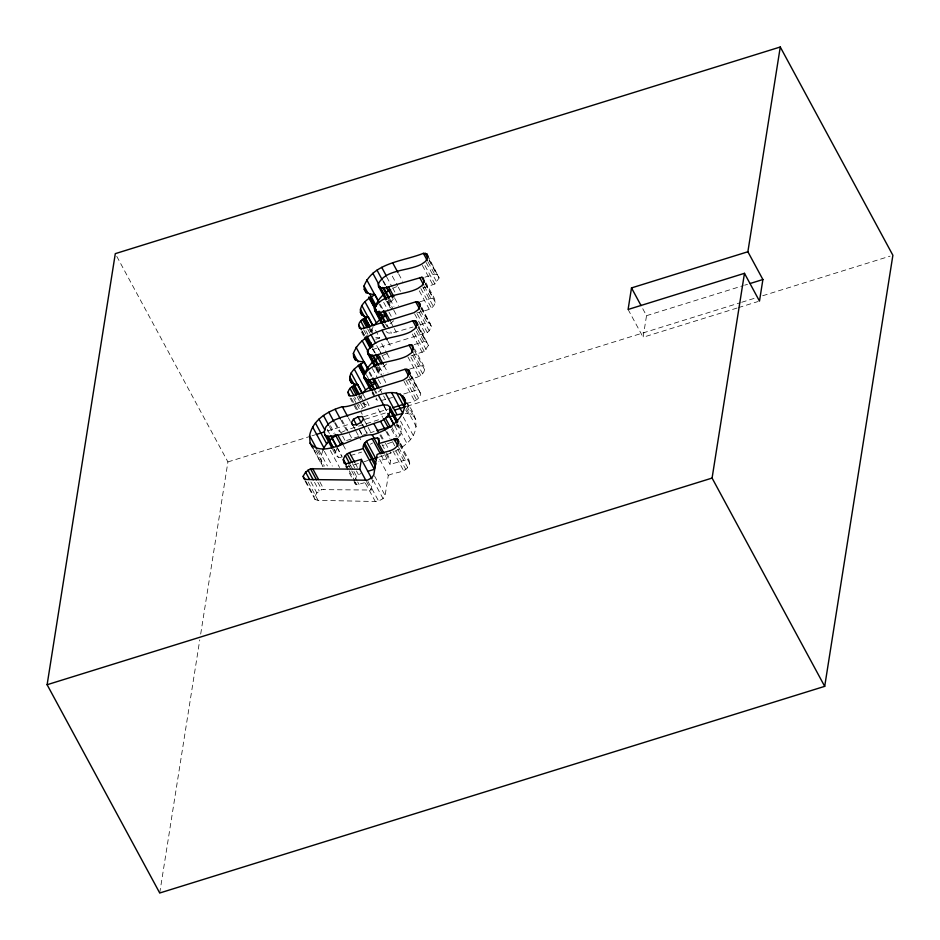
<?xml version="1.0" encoding="UTF-8"?>
<svg xmlns="http://www.w3.org/2000/svg" width="940" height="940" viewBox="0 0 940 940"><rect width="100%" height="100%" fill="white"/><g stroke="black" fill="none" stroke-linecap="round" stroke-linejoin="round"><path stroke-width="0.7" stroke-dasharray="4.7 3.53" d="M159.73 893L199.774 639.858M200.69 634.065L227.915 461.928L115.303 253.647M379.678 459.413L388.291 475.346L385.106 495.486L383.073 498.635L378.573 501.032L375.295 501.49L318.096 500.35L315.076 499.551L314.418 497.096L316.862 492.948L321.762 489.634L371.077 490.034L372.628 480.211M388.291 475.346C395.423 471.904 407.396 473.055 409.746 463.49L408.935 460.071L407.443 459.39L390.018 464.43L390.64 460.483L388.631 458.838L383.426 459.46L378.844 461.575M737.054 308.05L643.113 337.248L646.52 315.687L641.75 306.851M313.114 448.262L323.055 466.639L321.351 463.984L320.846 456.476L323.031 450.307M379.361 456.969C389.195 454.02 399.195 450.378 406.903 443.339C420.732 430.943 417.125 415.95 406.515 402.132M341.232 457.404L338.294 457.275L335.933 455.418L335.615 451.882L337.154 447.734M398.384 437.312C402.673 433.54 402.05 427.042 398.56 422.93M372.581 327.555L371.676 332.173M360.984 397.385L361.923 394.964M391.815 308.661L389.783 307.251L389.383 304.983L390.582 302.151L393.308 299.214M375.8 368.527L379.114 374.661L378.726 372.393L379.924 369.561L386.634 363.945M354.58 480.634L356.554 476.345L360.76 473.525M416.62 313.126C423.094 310.376 433.363 310.788 435.255 302.222L434.574 298.767L425.961 282.834M407.361 380.101C413.529 377.727 422.894 377.68 424.598 369.632L423.905 366.177L414.634 349.022M372.193 349.645L427.277 332.513L429.192 330.81L431.413 326.486L421.731 307.262M406.327 403.483C412.002 401.944 419.17 400.652 420.756 393.895L411.062 374.672M423.164 288.016L434.879 283.998L439.098 277.958L428.734 257.513M411.109 355.861L424.21 351.407L428.429 345.368L418.735 326.145M363.11 394.377L369.068 405.41L363.028 407.619L361.207 409.17L358.563 404.271M393.625 320.752L386.88 326.45L385.553 323.995M381.981 388.843L376.223 393.86L374.896 391.404M370.313 444.256L372.593 443.022M341.338 432.435L345.121 430.685M392.967 288.169L396.633 286.676M387.186 353.593L382.31 355.579L377.011 345.779M346.613 440.496L374.132 431.531M391.851 442.188L382.474 445.619M424.88 277.194L434.644 274.151L438.017 274.668M420.168 301.716L430.943 298.38L434.574 298.767M386.046 331.55L388.044 332.936L391.498 333.242L413.024 327.014M419.992 324.84L426.971 322.679L430.344 323.184M375.847 339.199L379.725 338.001L373.768 326.967M414.223 344.604L423.987 341.561L427.348 342.078M409.511 369.126L420.274 365.789L423.905 366.177M646.52 315.687L743.27 285.631M744.668 285.196L747.476 284.327M380.841 400.652L392.591 397.456M403.754 393.989L416.314 390.088L419.675 390.594M363.58 416.772L388.396 409.053M227.915 461.928L310.517 436.266M311.916 435.831L314.712 434.962M327.308 431.037L349.715 424.081M365.108 419.299L386.105 412.766M407.114 406.245L740.297 302.704M741.695 302.269L755.69 297.921M762.693 295.748L890.086 256.15M738.452 307.615L758.087 301.517M378.632 419.757L346.378 430.097L341.079 420.298M350.514 455.559L361.63 452.105M358.516 463.444L345.015 467.532M364.074 461.716L368.245 460.424M354.004 481.621L355.332 484.065L356.812 484.746L364.473 482.749M405.305 413.541C409.523 413.283 414.047 415.245 415.786 419.287M394.459 425.738L398.854 425.949L401.204 427.829M375.741 337.284L379.725 338.001M362.405 403.131L365.084 404.694L369.068 405.41M628.096 309.471L643.113 337.248M429.157 259.581L439.098 277.958M429.169 260.509L436.466 273.987M428.017 261.908L434.644 274.151M426.22 262.613L436.818 282.223M424.939 265.609L434.879 283.998M422.33 265.386L432.929 284.985M425.197 283.363L433.14 298.074M425.315 283.845L435.255 302.222M424.316 286.124L430.943 298.38M422.706 286.782L433.305 306.381M420.873 288.51L431.472 308.12M419.287 290.824L429.228 309.201M421.484 308.109L431.413 326.486M420.838 307.803L428.781 322.502M420.345 310.423L426.971 322.679M398.654 273.892L402.626 281.248M419.264 312.433L429.192 330.81M417.337 314.136L427.277 332.513M414.657 313.901L425.256 333.512M392.309 276.149L397.608 285.948M398.266 287.17L400.922 292.07M418.488 326.991L428.429 345.368M418.512 327.919L425.797 341.396M417.36 329.317L423.987 341.561M386.693 276.936L391.992 286.735M392.65 287.969L395.963 294.091M416.22 331.256L426.161 349.633M414.281 333.019L424.21 351.407M394.694 298.192L398.666 305.547M412.331 334.017L422.272 352.394M383.379 280.837L386.023 285.737M382.968 281.142L385.612 286.054M389.994 299.179L393.966 306.534M389.266 299.707L390.582 302.151M387.809 299.179L393.108 308.978M393.766 310.212L397.079 316.334M387.844 301.305L391.157 307.427M414.528 350.773L424.598 369.632M387.397 301.305L389.383 304.983M386.469 301.117L389.783 307.251M413.647 353.534L420.274 365.789M412.707 355.414L422.647 373.791M383.696 302.374L388.326 310.952M388.995 312.186L391.639 317.086M410.874 357.153L420.815 375.53M390.981 322.408L393.637 327.32M394.295 328.542L396.281 332.22M380.289 304.431L382.933 309.331M407.96 357.012L418.559 376.611M379.067 303.855L381.711 308.755M386.869 324.664L391.498 333.242M383.403 324.359L386.716 330.492M410.157 374.296L420.756 393.895M383.015 324.382L385.001 328.06M410.169 375.213L418.124 389.912M382.075 324.194L384.061 327.872M409.018 376.611L416.314 390.088M387.997 341.302L391.31 347.424M408.595 379.842L418.535 398.219M406.021 380.312L416.62 399.923M404 381.311L414.599 400.922M381.64 343.558L386.281 352.136M386.939 353.358L390.253 359.48M371.112 328.718L372.44 331.162M370.548 329.399L373.862 335.533M369.761 329.588L371.089 332.043M369.714 329.599L371.041 332.055M376.693 345.568L381.335 354.145M381.993 355.379L384.636 360.279M367.728 329.176L370.372 334.076M406.809 403.131L414.094 416.608M365.907 330.727L367.893 334.405M406.797 406.092L411.438 414.669M384.025 365.601L387.997 372.957M363.639 329.764L366.283 334.663M406.35 408.43L416.291 426.807M373.38 349.469L375.365 353.146M405.739 409.911L407.725 413.588M372.299 348.552L374.954 353.464M362.253 331.268L364.908 336.168M361.959 330.892L364.603 335.803M361.442 331.902L364.086 336.814M379.325 366.588L383.309 373.944M378.597 367.117L379.924 369.561M377.14 366.588L383.109 377.622M383.767 378.844L385.753 382.521M376.517 367.493L380.5 374.837M403.295 417.055L413.236 435.431M376.071 367.493L378.726 372.393M372.369 368.562L377.669 378.362M378.327 379.596L381.64 385.717M400.534 421.096L410.474 439.474M379.654 388.596L382.968 394.73M383.626 395.952L385.623 399.629M369.62 371.84L372.275 376.74M397.549 424.046L401.521 431.401M369.068 372.487L371.711 377.387M396.304 423.74L406.903 443.339M384.448 406.503L387.762 412.625M394.694 425.703L399.994 435.514M375.542 390.852L376.87 393.296M383.861 406.139L387.174 412.261M366.412 374.825L368.398 378.503M372.745 391.769L375.389 396.68M376.047 397.902L377.375 400.346L375.377 398.96L372.064 392.826M391.851 427.336L397.15 437.135M400.464 443.257L402.449 446.935M372.346 391.804L373.673 394.248M400.322 444.138L408.935 460.071M391.463 429.298L395.446 436.654M399.488 444.69L409.746 463.49M378.091 408.829L382.733 417.407M398.678 447.428L405.305 459.684M397.785 449.367L407.725 467.744M387.139 431.812L391.78 440.39M392.438 441.612L395.094 446.524M385.894 431.166L389.865 438.51M395.904 451.118L405.845 469.495M392.979 450.988L403.577 470.588M360.443 396.128L363.099 401.028M363.757 402.25L365.084 404.694M380.829 434.727L384.801 442.082M385.471 443.304L390.77 453.103M359.221 395.587L360.549 398.043M363.193 402.943L365.178 406.609M379.948 434.962L383.262 441.083M358.387 395.787L360.42 399.453M357.059 396.586L359.714 401.486M360.373 402.72L363.028 407.619M382.039 444.549L386.27 452.046M386.669 453.127L390.64 460.483M385.976 453.938L388.631 458.838M354.58 396.915L355.907 399.371M384.719 454.631L390.018 464.43M353.64 398.396L356.284 403.295M356.953 404.517L362.253 414.317M364.791 421.273L367.528 426.325M368.104 427.395L371.512 433.681M351.29 398.302L358.88 412.155M380.771 454.561L383.426 459.46M350.115 398.09L353.428 404.224M354.086 405.446L358.07 412.789M362.664 424.645L367.293 433.223M361.971 424.198L363.956 427.876M364.626 429.098L367.27 433.998M359.409 429.556L362.723 435.678M359.456 430.273L362.77 436.395M353.252 426.173L355.402 429.909M355.896 431.084L360.702 439.709M348.329 417.724L350.315 421.402M374.508 475.887L385.106 495.486M341.96 420.062L348.587 432.318M349.245 433.54L351.901 438.44M373.133 480.258L383.073 498.635M367.963 481.433L378.573 501.032M335.357 422.636L341.984 434.891M342.642 436.113L345.297 441.013M366.436 481.456L371.077 490.034M334.769 423.212L339.411 431.789M355.461 463.726L357.447 467.392M365.355 483.113L375.295 501.49M343.159 444.961L346.472 451.082M352.453 463.608L355.755 469.73M356.424 470.952L358.41 474.63M330.445 425.738L334.417 433.093M350.596 465.324L353.24 470.223M353.898 471.445L356.554 476.345M329.388 426.478L333.371 433.834M348.435 464.83L351.078 469.73M351.748 470.964L357.047 480.763M357.705 481.985L359.033 484.441M337.389 447.663L342.031 456.241M327.214 429.357L329.87 434.257M336.802 447.299L342.101 457.099M345.967 464.701L348.857 470.047M349.281 470.822L354.827 481.069M355.485 482.302L356.812 484.746M345.391 465.688L353.346 480.399M334.288 449.438L335.615 451.882M333.665 448.697L338.294 457.275M332.631 449.285L335.933 455.418M330.328 450.424L339.599 467.579M324.335 451.329L332.278 466.04M318.813 450.037L327.426 465.958M317.532 450.342L320.846 456.476M315.77 450.19L324.382 466.123M314.066 450.507L321.351 463.984M319.917 482.02L323.901 489.364M317.791 482.279L321.762 489.634M314.536 482.302L319.177 490.88M310.905 481.926L316.862 492.948M308.156 481.973L318.096 500.35M305.805 481.174L314.418 497.096M305.147 481.174L315.076 499.551M354.838 481.774L355.332 484.065"/><path stroke-width="1.41" d="M47.118 684.72L115.303 253.647L780.27 47L892.883 255.28L824.697 686.353L159.73 893L47.118 684.72L712.085 478.072L744.468 273.317L628.096 309.471L631.504 287.922L747.876 251.756L780.27 47M365.778 480.234L359.809 469.201L361.36 459.378L345.544 463.913L344.075 463.244L343.323 459.801C345.297 450.754 356.366 451.517 363.087 448.474C362.499 440.872 371.312 438.252 377.363 438.005L378.985 438.569L378.761 443.598L384.061 453.397M367.552 471.41L374.355 469.295L375.788 463.749L364.52 442.916M747.876 251.756L762.892 279.533L759.485 301.082L744.468 273.317M309.589 435.643C312.656 419.757 328.072 410.945 342.36 406.703C357.13 408.148 390.829 381.005 404.529 398.454C407.948 417.806 388.49 430.438 372.264 434.844C357.47 433.411 323.853 460.483 310.094 443.163L309.589 435.643L316.874 449.12M323.031 450.307C325.346 443.668 331.021 438.639 336.849 434.973M324.676 434.586L327.038 436.442C345.544 435.937 362.993 426.502 380.594 421.355C385.929 418.782 391.592 413.506 389.947 407.008L387.586 405.116L383.191 404.905L376.764 406.386L340.632 417.607L334.029 420.192L329.118 423.282L325.886 426.913L324.347 431.049L324.676 434.586L331.961 448.063M373.11 325.745L368.468 317.168L364.485 316.463L361.806 314.888L360.443 312.444C359.491 303.726 368.539 298.462 374.99 294.631L378.961 301.975M351.76 383.532L349.774 379.854C348.834 371.136 357.87 365.872 364.321 362.041L368.304 369.385M375.142 367.305L367.857 353.828L367.458 351.56C375.272 336.168 397.679 338.835 411.015 331.562L414.893 328.8L417.172 324.547L416.091 321.245L412.719 320.74C392.72 328.812 362.558 329.928 353.381 353.381L353.628 356.812L355.614 360.49M381.405 322.972L374.778 310.717L374.402 308.461C382.216 292.998 404.576 295.618 417.959 288.38L422.048 285.549L423.999 281.401L423.305 277.935L421.884 277.241L384.025 288.157L380.559 287.828L378.514 286.418L378.127 284.15C385.94 268.758 408.336 271.425 421.672 264.152L425.562 261.391L427.829 257.137L426.748 253.835L423.388 253.33C403.378 261.402 373.227 262.519 364.038 285.971L364.285 289.403L366.271 293.08M370.748 390.382L364.121 378.127L363.733 375.871C371.547 360.42 393.919 363.028 407.302 355.79L411.379 352.958L413.33 348.811L412.648 345.344L411.215 344.651L378.068 354.58L373.368 355.567L369.89 355.238L367.857 353.828M375.836 305.571C378.174 298.438 384.354 293.315 390.617 289.555M379.948 356.965C373.239 360.913 366.953 366.565 364.638 374.214L359.339 364.414M374.778 310.717L376.776 312.115L380.242 312.409L385.024 311.387L415.715 301.846L419.076 302.363L420.156 305.653L417.936 309.977L414 312.679L362.981 328.53L359.456 328.236L358.645 324.77C359.797 320.117 364.156 318.026 368.468 317.168M370.442 347.906L369.902 345.603L371.218 343.041M364.121 378.127L366.118 379.525L369.573 379.819L374.355 378.797L405.046 369.255L408.418 369.772L409.499 373.062L407.267 377.387L403.331 380.089L352.312 395.94L348.787 395.646L347.988 392.18C349.139 387.527 353.499 385.435 357.799 384.578L362.44 393.155M378.761 443.598L396.175 438.569L397.679 439.238L398.49 442.658C396.128 452.234 384.166 451.082 377.034 454.514L373.85 474.665L371.805 477.814L367.305 480.211L306.828 479.518L303.82 478.719L303.162 476.274L305.606 472.127L310.494 468.802L359.809 469.201M363.474 418.817L361.336 422.189L356.765 424.657L352.594 424.951L351.431 422.565L353.487 419.24L357.999 416.843L362.229 416.526L364.215 420.204M373.85 325.393L380.724 318.801L386.246 315.452L383.602 310.553M372.933 377.962L375.589 382.862L365.543 389.936L362.394 393.766L351.137 372.933M338.764 445.924L342.841 442.564M394.306 440.649L396.762 439.109M750.273 283.457L762.892 279.533M392.532 407.772L404.94 403.918M316.11 434.527L324.512 431.906M394.506 410.157L405.704 406.679M385.588 417.595L402.884 413.494L391.616 392.673M376.916 430.673L391.886 426.325M369.632 459.989L377.962 457.404M364.285 289.403L366.212 292.129L369.784 293.938L374.99 294.631M368.927 297.98L377.469 312.961L381.053 314.771L386.246 315.452M364.321 362.041L359.127 361.348L355.543 359.538L353.628 356.812M365.531 378.55L366.812 380.371L370.384 382.18L375.589 382.862M357.799 384.578L353.828 383.873L351.149 382.298L349.774 379.854M360.443 312.444L361.806 314.888M631.504 287.922L641.068 305.594M712.085 478.072L824.697 686.353M426.748 253.835L428.076 256.291M425.197 253.154L427.853 258.054M423.388 253.33L427.359 260.674M421.884 277.241L424.528 282.141M419.675 277.547L423.646 284.902M419.076 302.363L420.403 304.807M417.524 301.67L420.168 306.581M415.715 301.846L419.687 309.201M392.697 262.859L397.996 272.671M416.091 321.245L418.077 324.923M414.54 320.563L417.184 325.463M412.719 320.74L416.702 328.084M381.711 267.336L386.34 275.913M388.725 287.17L394.024 296.97M386.693 286.959L392.65 297.992M376.999 270.121L382.298 279.92M386.281 287.276L388.267 290.954M384.025 288.157L389.325 297.957M382.639 287.452L388.596 298.485M372.828 273.27L378.785 284.291M380.113 286.747L386.516 298.861M411.215 344.651L413.87 349.551M378.785 285.384L386.07 298.861M378.514 286.418L385.799 299.895M409.018 344.957L412.989 352.312M385.024 311.387L390.323 321.186M366.718 279.779L377.974 300.612M383.038 311.199L388.338 321.01M380.242 312.409L385.541 322.22M369.784 293.938L376.411 306.193M379.055 311.093L381.053 314.771M378.938 311.739L384.895 322.772M364.038 285.971L368.022 293.327M370.007 297.005L375.307 306.804L375.542 310.235M408.418 369.772L410.404 373.45M368.856 297.028L380.724 318.801M376.776 312.115L382.745 323.137M374.402 308.461L382.345 323.16M406.856 369.079L409.511 373.991M405.046 369.255L408.36 375.389M382.028 330.269L387.327 340.08M364.943 301.705L376.2 322.526M361.794 305.524L372.393 325.123M364.485 316.463L369.784 326.262M360.373 309.143L369.655 326.298M364.579 318.378L369.878 328.178M371.041 334.746L375.683 343.323M362.429 319.377L367.058 327.954M402.825 395.787L405.481 400.687M360.607 320.928L364.579 328.283M400.17 393.837L405.469 403.648M378.068 354.58L383.367 364.379M366.953 335.886L372.91 346.907M376.024 354.368L381.323 364.168M396.469 392.755L404.412 407.466M366.341 337.531L371.641 347.33M375.612 354.686L377.598 358.363M365.566 337.401L370.865 347.201M358.645 324.77L361.301 329.67M365.272 337.025L369.902 345.603M364.755 338.036L370.055 347.835M373.368 355.567L378.667 365.366M371.97 354.862L377.269 364.661M362.159 340.68L368.128 351.701M369.455 354.157L373.427 361.512M369.89 355.238L375.859 366.271M367.458 351.56L375.413 366.271M385.623 393.578L396.892 414.399M389.947 407.008L397.89 421.707M374.355 378.797L378.996 387.374M389.571 408.794L396.856 422.272M356.048 347.189L367.317 368.022M390.264 410.569L396.892 422.824M372.381 378.609L377.68 388.42M378.491 395.47L383.79 405.269M388.431 413.847L389.759 416.303M388.725 414.681L394.024 424.481M369.573 379.819L374.872 389.63M387.832 413.483L393.789 424.516M360.455 363.804L365.754 373.603M369.056 379.725L370.384 382.18M368.269 379.149L374.238 390.182M353.381 353.381L358.022 361.959M358.798 365.378L364.156 375.471M365.484 377.915L370.055 386.211M366.118 379.525L372.076 390.547M358.257 365.39L364.227 376.411M363.733 375.871L371.688 390.57M397.679 439.238L398.995 441.694M385.506 418.277L390.147 426.854M396.175 438.569L398.83 443.469M383.391 418.641L388.032 427.218M394.036 438.851L398.02 446.206M354.274 369.115L365.543 389.936M380.594 421.355L385.224 429.933M349.715 376.552L359.785 394.894M353.922 385.788L358.563 394.365M373.991 423.928L378.632 432.506M353.088 385.988L357.776 394.553M351.76 386.787L356.401 395.364M377.363 438.005L379.349 441.683M349.95 388.338L353.922 395.693M372.264 434.844L382.204 453.221M347.988 392.18L349.974 395.858M372.158 438.628L380.113 453.327M357.999 416.843L361.312 422.977M366.447 441.283L376.376 459.66M353.487 419.24L356.801 425.373M363.71 444.526L374.978 465.347M351.431 422.565L352.759 425.009M342.36 406.703L347.659 416.502M363.087 448.474L374.355 469.295M335.122 409.264L340.421 419.076M361.36 459.378L371.97 478.989M328.812 412.19L334.111 421.99M349.492 452.692L354.791 462.492M337.86 435.161L342.501 443.739M347.154 453.809L351.783 462.374M335.087 434.315L340.386 444.115M345.297 455.512L349.927 464.09M323.43 415.457L328.73 425.256M331.432 436.642L336.731 446.441M330.528 435.49L336.485 446.512M343.417 459.543L346.073 464.454M343.323 459.801L345.309 463.479M318.977 419.076L324.946 430.097M328.26 436.231L330.245 439.897M327.002 435.96L332.96 446.982M327.038 436.442L332.995 447.475M315.405 422.953L326.662 443.786M312.644 427.007L323.912 447.839M311.786 445.819L313.114 448.262M310.094 443.163L312.08 446.829M312.632 468.543L318.601 479.565M310.494 468.802L316.463 479.835M307.921 470.059L313.22 479.858M305.606 472.127L309.577 479.471M303.162 476.274L305.147 479.952M368.433 327.144L363.792 318.566L368.386 327.155"/></g></svg>
